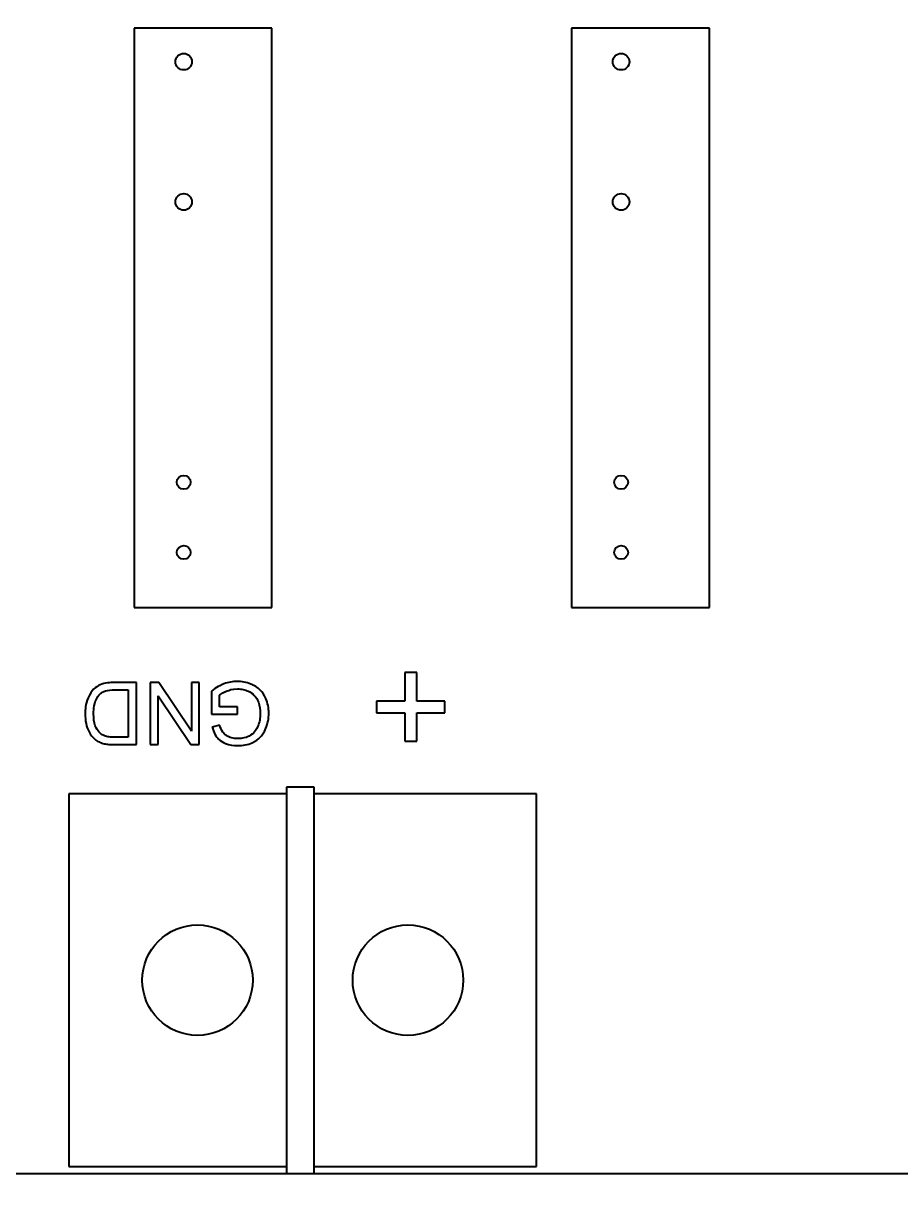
# Model space of a CAD drawing. Header units: millimetres. Extents: x 0 to 5945, y 0 to 4205.
# Drawn here: x 1803.94 to 1835.69, y 302.19 to 345.01 of the extents above; entities that cross this region are included whole.
import ezdxf

# ---------------------------------------------------------------- set-up
doc = ezdxf.new("R2010")
doc.units = ezdxf.units.MM
doc.header["$LTSCALE"] = 5
doc.layers.add('가시적인 것(ISO)', color=3, linetype='Continuous', lineweight=40)
doc.layers.add('해치(ISO)', color=7, linetype='Continuous', lineweight=18)

msp = doc.modelspace()

# ---------------------------------------------------------------- hatches: boundary and pattern name
at = {"layer": '해치(ISO)'}
h = msp.add_hatch(dxfattribs=at)
h.set_pattern_fill('ANSI31', color=256, scale=127, angle=75.0002, style=0)
h.set_pattern_definition([(120.0002, (0, 0), (-13.74813, -7.93754), [])])
h.paths.add_polyline_path([(1602.237, 257.352), (2132.237, 257.352), (2132.237, 827.352), (1602.237, 827.352), (1602.237, 766.852), (1602.237, 707.852), (1602.237, 376.852), (1602.237, 317.852)])
h.paths.add_polyline_path([(1604.237, 259.352), (1604.237, 825.352), (2130.237, 825.352), (2130.237, 259.352)], flags=0)
edge = h.paths.add_edge_path()
edge.add_ellipse((1657.237, 307.352), major_axis=(-4, 0), ratio=1, start_angle=0, end_angle=360)
h.paths.add_polyline_path([(2102.237, 287.352), (2102.237, 797.352), (1632.237, 797.352), (1632.237, 287.352)])
h.paths.add_polyline_path([(1634.237, 289.352), (1634.237, 795.352), (2100.237, 795.352), (2100.237, 289.352)], flags=0)
h = msp.add_hatch(dxfattribs=at)
h.set_pattern_fill('ANSI31', color=256, scale=127, angle=90.0002, style=0)
h.set_pattern_definition([(135.0002, (0, 0), (-11.22528, -11.22536), [])])
edge = h.paths.add_edge_path()
edge.add_line((2117.821, 285.352), (2117.821, 799.352))
edge.add_ellipse((2104.437, 799.352), major_axis=(13.384, 0), ratio=1, start_angle=0, end_angle=90)
edge.add_line((2104.437, 812.736), (1630.437, 812.736))
edge.add_ellipse((1630.437, 799.352), major_axis=(0, 13.384), ratio=1, start_angle=0, end_angle=90)
edge.add_line((1617.053, 799.352), (1617.053, 285.352))
edge.add_ellipse((1630.437, 285.352), major_axis=(-13.384, 0), ratio=1, start_angle=0, end_angle=90)
edge.add_line((1630.437, 271.967), (1867.387, 271.967))
edge.add_line((1867.387, 271.967), (1867.387, 284.311))
edge.add_line((1867.387, 284.311), (1630.437, 284.311))
edge.add_ellipse((1630.437, 285.352), major_axis=(0, -1.041), ratio=1, start_angle=270, end_angle=360, ccw=False)
edge.add_line((1629.396, 285.352), (1629.396, 799.352))
edge.add_ellipse((1630.437, 799.352), major_axis=(-1.041, 0), ratio=1, start_angle=270, end_angle=360, ccw=False)
edge.add_line((1630.437, 800.392), (2104.437, 800.392))
edge.add_ellipse((2104.437, 799.352), major_axis=(0, 1.041), ratio=1, start_angle=270, end_angle=360, ccw=False)
edge.add_line((2105.478, 799.352), (2105.478, 285.352))
edge.add_ellipse((2104.437, 285.352), major_axis=(1.041, 0), ratio=1, start_angle=270, end_angle=360, ccw=False)
edge.add_line((2104.437, 284.311), (1867.487, 284.311))
edge.add_line((1867.487, 284.311), (1867.487, 271.967))
edge.add_line((1867.487, 271.967), (2104.437, 271.967))
edge.add_ellipse((2104.437, 285.352), major_axis=(0, -13.384), ratio=1, start_angle=0, end_angle=90)

# ---------------------------------------------------------------- linework, layer by layer
at = {"layer": '가시적인 것(ISO)'}
for p, q in [((1812.934, 344.844), (1807.938, 344.844)), ((1807.938, 344.844), (1807.938, 323.853)), ((1812.934, 323.853), (1812.934, 344.844)), ((1828.774, 344.844), (1823.778, 344.844)), ((1823.778, 344.844), (1823.778, 323.853)), ((1828.774, 323.853), (1828.774, 344.844)), ((1807.938, 323.853), (1812.934, 323.853)), ((1823.778, 323.853), (1828.774, 323.853)), ((1818.175, 321.496), (1817.74, 321.496)), ((1817.74, 321.496), (1817.74, 320.467)), ((1818.175, 320.467), (1818.175, 321.496)), ((1808.029, 321.139), (1807.216, 321.139)), ((1807.25, 320.873), (1807.73, 320.873)), ((1807.73, 320.873), (1807.73, 319.155)), ((1808.029, 318.889), (1808.029, 321.139)), ((1808.833, 321.139), (1808.528, 321.139)), ((1808.528, 321.139), (1808.528, 318.889)), ((1810.016, 319.373), (1808.833, 321.139)), ((1810.301, 321.139), (1810.016, 321.139)), ((1810.016, 321.139), (1810.016, 319.373)), ((1810.301, 318.889), (1810.301, 321.139)), ((1810.738, 320.825), (1810.738, 319.992)), ((1808.813, 318.889), (1808.813, 320.656)), ((1808.813, 320.656), (1809.996, 318.889)), ((1811.03, 320.258), (1811.03, 320.675)), ((1817.74, 320.467), (1816.72, 320.467)), ((1816.72, 320.467), (1816.72, 320.038)), ((1819.195, 320.467), (1818.175, 320.467)), ((1819.195, 320.038), (1819.195, 320.467)), ((1810.738, 319.992), (1811.69, 319.992)), ((1811.69, 320.258), (1811.03, 320.258)), ((1811.69, 319.992), (1811.69, 320.258)), ((1816.72, 320.038), (1817.74, 320.038)), ((1817.74, 320.038), (1817.74, 319.017)), ((1818.175, 319.017), (1818.175, 320.038)), ((1818.175, 320.038), (1819.195, 320.038)), ((1811.04, 319.592), (1810.773, 319.519)), ((1807.73, 319.155), (1807.257, 319.155)), ((1817.74, 319.017), (1818.175, 319.017)), ((1807.254, 318.889), (1808.029, 318.889)), ((1808.528, 318.889), (1808.813, 318.889)), ((1809.996, 318.889), (1810.301, 318.889)), ((1813.457, 317.351), (1813.457, 303.352)), ((1814.457, 317.351), (1813.457, 317.351)), ((1814.457, 303.352), (1814.457, 317.351)), ((1805.578, 317.105), (1805.577, 316.59)), ((1813.457, 317.105), (1805.578, 317.105)), ((1822.517, 317.105), (1814.457, 317.105)), ((1822.517, 303.598), (1822.517, 317.105)), ((1805.577, 316.59), (1805.577, 303.598)), ((1805.577, 303.598), (1813.457, 303.598)), ((1814.457, 303.598), (1822.517, 303.598)), ((1687.237, 303.352), (1857.237, 303.352)), ((1813.457, 303.352), (1814.457, 303.352))]:
    msp.add_line(p, q, dxfattribs=at)
for centre, radius in [((1809.737, 343.632), 0.3), ((1825.577, 343.632), 0.3), ((1809.737, 338.552), 0.3), ((1825.577, 338.552), 0.3), ((1809.737, 328.392), 0.25), ((1825.577, 328.392), 0.25), ((1809.737, 325.852), 0.25), ((1825.577, 325.852), 0.25), ((1810.237, 310.352), 2), ((1817.857, 310.352), 2)]:
    msp.add_circle(centre, radius, dxfattribs=at)
for points, knots in [([(1811.67, 321.177), (1811.505, 321.177), (1811.345, 321.147), (1811.071, 321.043), (1810.916, 320.967), (1810.738, 320.825)], [-0.1562466, -0.1562466, -0.1562466, -0.1562466, -0.0682942, -0.0682942, 0, 0, 0, 0]), ([(1812.819, 320.025), (1812.819, 320.119), (1812.81, 320.213), (1812.774, 320.394), (1812.747, 320.48), (1812.651, 320.695), (1812.58, 320.79), (1812.405, 320.966), (1812.286, 321.034), (1812.013, 321.147), (1811.844, 321.177), (1811.67, 321.177)], [-0.1464759, -0.1464759, -0.1464759, -0.1464759, -0.1299975, -0.1299975, -0.11426, -0.11426, -0.0888441, -0.0888441, -0.0521905, -0.0521905, 0, 0, 0, 0]), ([(1807.216, 321.139), (1807.071, 321.139), (1806.882, 321.125), (1806.622, 321.017), (1806.545, 320.966), (1806.406, 320.824), (1806.334, 320.733), (1806.181, 320.357), (1806.168, 320.141), (1806.168, 320.002)], [-0.1519567, -0.1519567, -0.1519567, -0.1519567, -0.0990602, -0.0990602, -0.0700611, -0.0700611, -0.0415956, -0.0415956, 0, 0, 0, 0]), ([(1806.475, 319.997), (1806.475, 320.097), (1806.482, 320.2), (1806.521, 320.408), (1806.55, 320.482), (1806.606, 320.6), (1806.647, 320.663), (1806.7, 320.716)], [-0.05469802, -0.05469802, -0.05469802, -0.05469802, -0.03942608, -0.03942608, -0.02232022, -0.02232022, 0, 0, 0, 0]), ([(1806.7, 320.716), (1806.725, 320.742), (1806.755, 320.764), (1806.83, 320.808), (1806.873, 320.823), (1806.994, 320.863), (1807.118, 320.873), (1807.25, 320.873)], [-0.059582, -0.059582, -0.059582, -0.059582, -0.0510715, -0.0510715, -0.039565, -0.039565, 0, 0, 0, 0]), ([(1811.03, 320.675), (1811.099, 320.736), (1811.198, 320.788), (1811.366, 320.856), (1811.501, 320.908), (1811.687, 320.908)], [-0.1624234, -0.1624234, -0.1624234, -0.1624234, -0.0556453, -0.0556453, 0, 0, 0, 0]), ([(1811.687, 320.908), (1811.756, 320.908), (1811.825, 320.901), (1811.96, 320.871), (1812.025, 320.848), (1812.14, 320.795), (1812.218, 320.752), (1812.359, 320.603), (1812.408, 320.52), (1812.494, 320.297), (1812.512, 320.149), (1812.512, 320.006)], [-0.1831674, -0.1831674, -0.1831674, -0.1831674, -0.1438051, -0.1438051, -0.1045616, -0.1045616, -0.0717557, -0.0717557, -0.042969, -0.042969, 0, 0, 0, 0]), ([(1806.168, 320.002), (1806.168, 319.884), (1806.178, 319.764), (1806.227, 319.537), (1806.262, 319.438), (1806.363, 319.247), (1806.434, 319.157), (1806.523, 319.083)], [-0.09641481, -0.09641481, -0.09641481, -0.09641481, -0.0649102, -0.0649102, -0.03477881, -0.03477881, 0, 0, 0, 0]), ([(1806.873, 319.201), (1806.834, 319.216), (1806.798, 319.236), (1806.729, 319.285), (1806.697, 319.315), (1806.625, 319.397), (1806.574, 319.464), (1806.491, 319.698), (1806.475, 319.847), (1806.475, 319.997)], [-0.1329556, -0.1329556, -0.1329556, -0.1329556, -0.1088956, -0.1088956, -0.0834581, -0.0834581, -0.0449196, -0.0449196, 0, 0, 0, 0]), ([(1811.692, 318.85), (1811.784, 318.85), (1811.877, 318.858), (1812.052, 318.892), (1812.135, 318.918), (1812.344, 319.01), (1812.432, 319.08), (1812.565, 319.214), (1812.644, 319.317), (1812.785, 319.653), (1812.819, 319.835), (1812.819, 320.025)], [-0.2208185, -0.2208185, -0.2208185, -0.2208185, -0.1886635, -0.1886635, -0.1585616, -0.1585616, -0.1092245, -0.1092245, -0.0567436, -0.0567436, 0, 0, 0, 0]), ([(1812.512, 320.006), (1812.512, 319.927), (1812.505, 319.848), (1812.476, 319.696), (1812.455, 319.623), (1812.426, 319.553)], [-0.04649619, -0.04649619, -0.04649619, -0.04649619, -0.0228229, -0.0228229, 0, 0, 0, 0]), ([(1810.773, 319.519), (1810.794, 319.434), (1810.824, 319.349), (1810.913, 319.178), (1810.963, 319.121), (1811.069, 319.019), (1811.154, 318.968), (1811.388, 318.873), (1811.539, 318.85), (1811.692, 318.85)], [-0.1017638, -0.1017638, -0.1017638, -0.1017638, -0.0899797, -0.0899797, -0.075762, -0.075762, -0.0458478, -0.0458478, 0, 0, 0, 0]), ([(1811.69, 319.105), (1811.617, 319.105), (1811.543, 319.114), (1811.396, 319.153), (1811.334, 319.183), (1811.216, 319.258), (1811.178, 319.305), (1811.105, 319.41), (1811.068, 319.499), (1811.04, 319.592)], [-0.05959311, -0.05959311, -0.05959311, -0.05959311, -0.05136855, -0.05136855, -0.04257626, -0.04257626, -0.02911316, -0.02911316, 0, 0, 0, 0]), ([(1812.426, 319.553), (1812.376, 319.436), (1812.307, 319.353), (1812.201, 319.247), (1812.126, 319.202), (1811.992, 319.145), (1811.88, 319.105), (1811.69, 319.105)], [-0.2024066, -0.2024066, -0.2024066, -0.2024066, -0.1409423, -0.1409423, -0.0569604, -0.0569604, 0, 0, 0, 0]), ([(1806.523, 319.083), (1806.569, 319.044), (1806.619, 319.011), (1806.73, 318.956), (1806.79, 318.936), (1806.852, 318.922)], [-0.03716641, -0.03716641, -0.03716641, -0.03716641, -0.01906772, -0.01906772, 0, 0, 0, 0]), ([(1807.257, 319.155), (1807.183, 319.155), (1807.102, 319.158), (1806.974, 319.173), (1806.918, 319.184), (1806.873, 319.201)], [-0.03407256, -0.03407256, -0.03407256, -0.03407256, -0.01458407, -0.01458407, 0, 0, 0, 0]), ([(1806.852, 318.922), (1806.906, 318.909), (1806.967, 318.902), (1807.098, 318.891), (1807.178, 318.889), (1807.254, 318.889)], [-0.03915868, -0.03915868, -0.03915868, -0.03915868, -0.02265509, -0.02265509, 0, 0, 0, 0])]:
    msp.add_open_spline(points, degree=3, knots=knots, dxfattribs=at)

doc.saveas('drawing.dxf')
